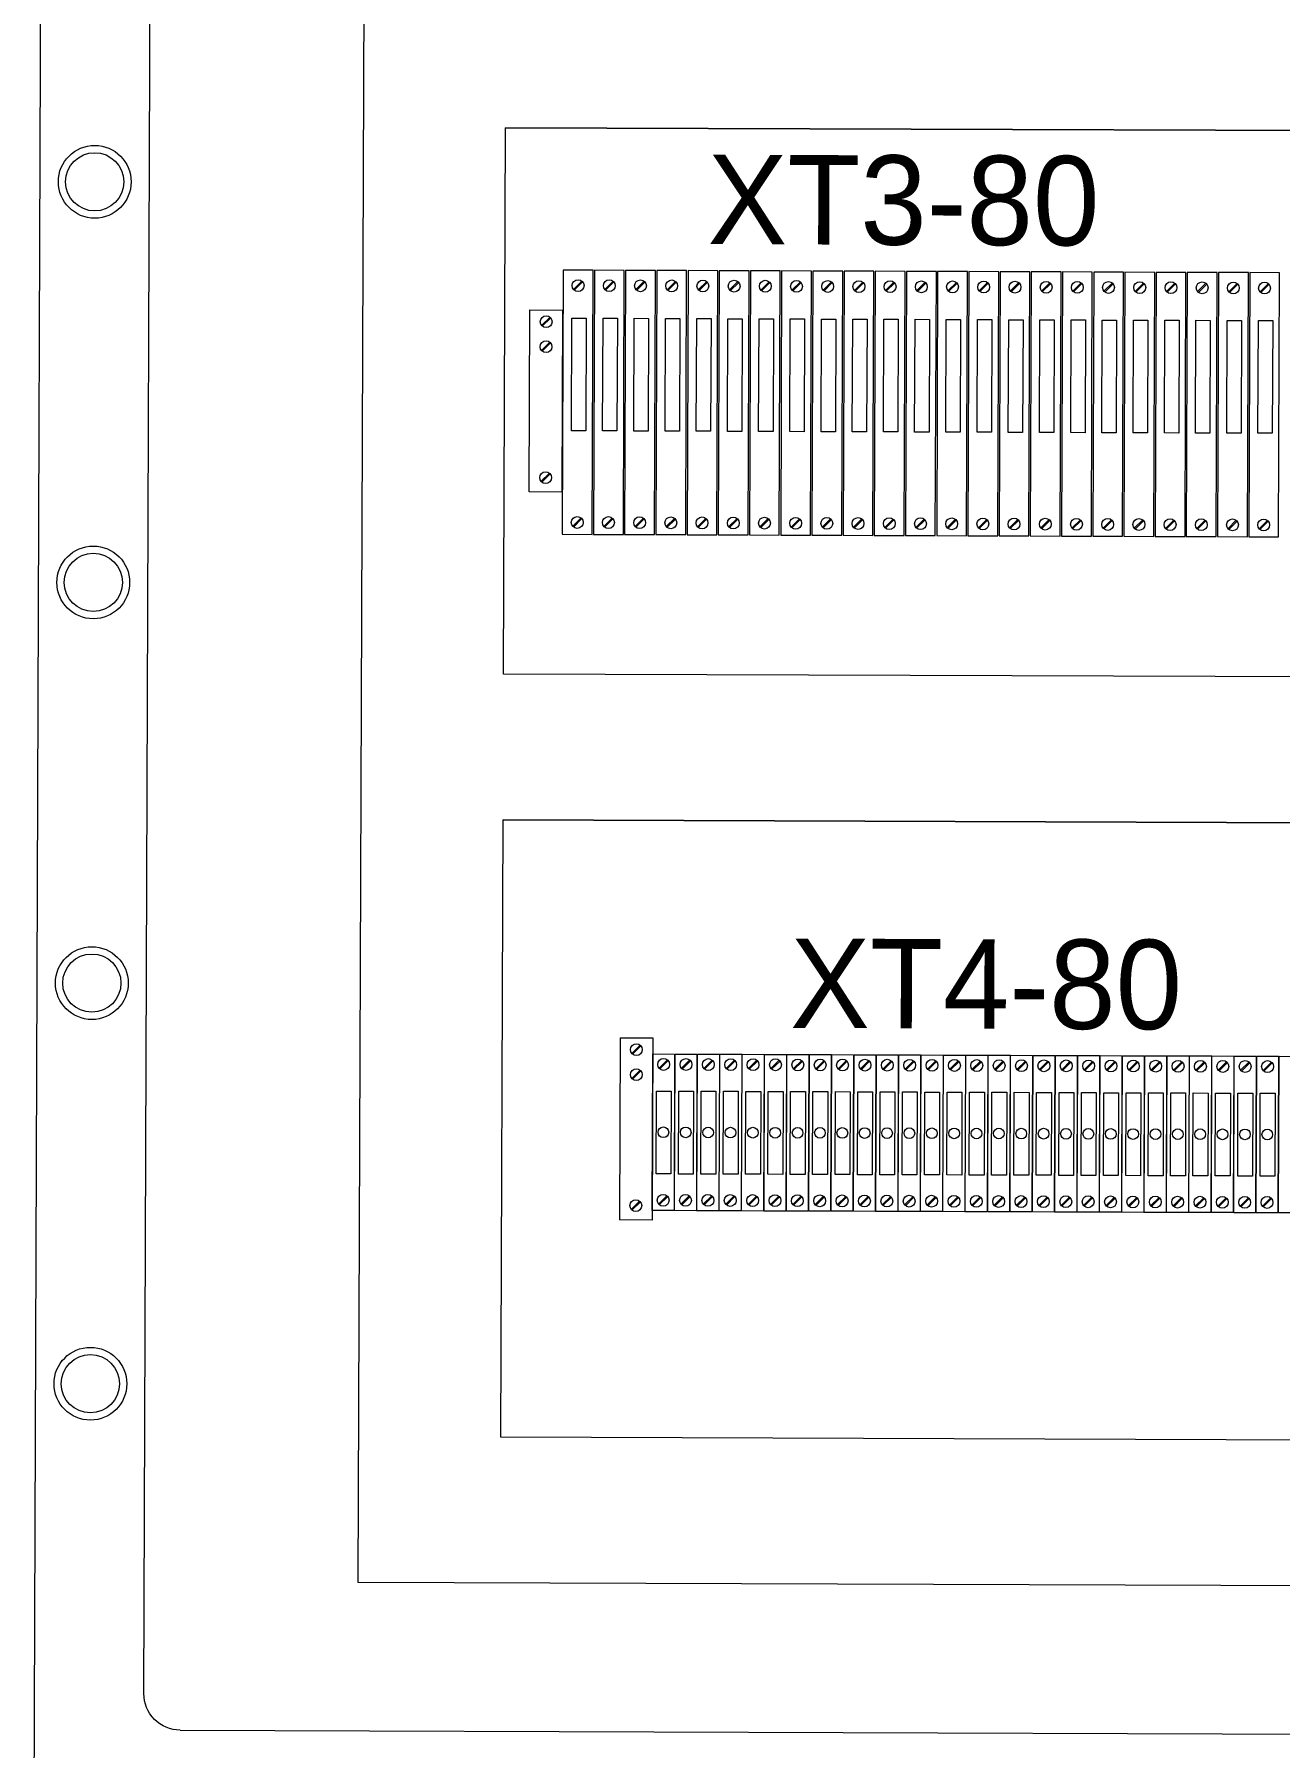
# Model space of a CAD drawing. Header units: millimetres. Extents: x 32721 to 103787, y 57624 to 127312.
# Drawn here: x 37751 to 37923.9, y 65146.8 to 65384.5 of the extents above; entities that cross this region are included whole.
import ezdxf

# ---------------------------------------------------------------- set-up
doc = ezdxf.new("R2010")
doc.units = ezdxf.units.MM
doc.header["$LTSCALE"] = 10
doc.layers.add('1轮廓实线层', color=7, linetype='Continuous', lineweight=18)
doc.layers.add('6文字层', color=3, linetype='Continuous', lineweight=18)
doc.styles.add('样式 1', font='SIMYOU.TTF', dxfattribs={"width": 0.75})

msp = doc.modelspace()

# ---------------------------------------------------------------- linework, layer by layer
at = {"layer": '1轮廓实线层'}
for p, q in [((37795.97, 65169.7), (37797.17, 65502.52)), ((37816.13, 65295.74), (37816.41, 65371.55)), ((38192.15, 65370.2), (37816.41, 65371.55)), ((37816.41, 65371.55), (38394.82, 65369.46)), ((38191.87, 65294.38), (37816.13, 65295.74)), ((38394.54, 65293.65), (37816.13, 65295.74)), ((37815.75, 65189.84), (37816.06, 65275.52)), ((38191.8, 65274.17), (37816.06, 65275.52)), ((37816.06, 65275.52), (38394.47, 65273.44)), ((38394.16, 65187.75), (37815.75, 65189.84)), ((38413.8, 65167.47), (37795.97, 65169.7)), ((37771.24, 65149.2), (38438.38, 65146.79))]:
    msp.add_line(p, q, dxfattribs=at)
at = {"layer": '1轮廓实线层', "lineweight": 13}
for p, q in [((37824.41, 65351.78), (37824.28, 65315.14)), ((37828.56, 65351.76), (37824.41, 65351.78)), ((37828.43, 65315.12), (37828.56, 65351.76)), ((37828.75, 65351.76), (37828.61, 65315.12)), ((37832.89, 65351.75), (37828.75, 65351.76)), ((37832.76, 65315.11), (37832.89, 65351.75)), ((37833.08, 65351.75), (37832.94, 65315.11)), ((37837.22, 65351.73), (37833.08, 65351.75)), ((37837.09, 65315.09), (37837.22, 65351.73)), ((37837.41, 65351.73), (37837.28, 65315.09)), ((37841.55, 65351.72), (37837.41, 65351.73)), ((37841.42, 65315.08), (37841.55, 65351.72)), ((37841.74, 65351.72), (37841.61, 65315.07)), ((37845.88, 65351.7), (37841.74, 65351.72)), ((37845.75, 65315.06), (37845.88, 65351.7)), ((37846.07, 65351.7), (37845.94, 65315.06)), ((37850.22, 65351.69), (37846.07, 65351.7)), ((37850.08, 65315.04), (37850.22, 65351.69)), ((37850.4, 65351.69), (37850.27, 65315.04)), ((37854.55, 65351.67), (37850.4, 65351.69)), ((37854.41, 65315.03), (37854.55, 65351.67)), ((37854.73, 65351.67), (37854.6, 65315.03)), ((37858.88, 65351.66), (37854.73, 65351.67)), ((37858.75, 65315.01), (37858.88, 65351.66)), ((37859.07, 65351.65), (37858.93, 65315.01)), ((37863.21, 65351.64), (37859.07, 65351.65)), ((37863.08, 65315), (37863.21, 65351.64)), ((37863.4, 65351.64), (37863.27, 65315)), ((37867.54, 65351.62), (37863.4, 65351.64)), ((37867.41, 65314.98), (37867.54, 65351.62)), ((37867.73, 65351.62), (37867.6, 65314.98)), ((37871.87, 65351.61), (37867.73, 65351.62)), ((37871.74, 65314.97), (37871.87, 65351.61)), ((37872.06, 65351.61), (37871.93, 65314.97)), ((37876.21, 65351.59), (37872.06, 65351.61)), ((37876.07, 65314.95), (37876.21, 65351.59)), ((37876.39, 65351.59), (37876.26, 65314.95)), ((37880.54, 65351.58), (37876.39, 65351.59)), ((37880.4, 65314.93), (37880.54, 65351.58)), ((37880.72, 65351.58), (37880.59, 65314.93)), ((37884.87, 65351.56), (37880.72, 65351.58)), ((37884.74, 65314.92), (37884.87, 65351.56)), ((37885.06, 65351.56), (37884.92, 65314.92)), ((37889.2, 65351.55), (37885.06, 65351.56)), ((37889.07, 65314.9), (37889.2, 65351.55)), ((37889.39, 65351.55), (37889.25, 65314.9)), ((37893.53, 65351.53), (37889.39, 65351.55)), ((37893.4, 65314.89), (37893.53, 65351.53)), ((37893.72, 65351.53), (37893.59, 65314.89)), ((37897.86, 65351.51), (37893.72, 65351.53)), ((37897.73, 65314.87), (37897.86, 65351.51)), ((37898.05, 65351.51), (37897.92, 65314.87)), ((37902.19, 65351.5), (37898.05, 65351.51)), ((37902.06, 65314.86), (37902.19, 65351.5)), ((37902.38, 65351.5), (37902.25, 65314.86)), ((37906.53, 65351.48), (37902.38, 65351.5)), ((37906.39, 65314.84), (37906.53, 65351.48)), ((37906.71, 65351.48), (37906.58, 65314.84)), ((37910.86, 65351.47), (37906.71, 65351.48)), ((37910.73, 65314.83), (37910.86, 65351.47)), ((37911.04, 65351.47), (37910.91, 65314.82)), ((37915.19, 65351.45), (37911.04, 65351.47)), ((37915.06, 65314.81), (37915.19, 65351.45)), ((37915.38, 65351.45), (37915.24, 65314.81)), ((37919.52, 65351.44), (37915.38, 65351.45)), ((37919.39, 65314.79), (37919.52, 65351.44)), ((37919.71, 65351.44), (37919.58, 65314.79)), ((37923.85, 65351.42), (37919.71, 65351.44)), ((37923.72, 65314.78), (37923.85, 65351.42)), ((37825.84, 65349.12), (37827.01, 65350.27)), ((37825.95, 65349.01), (37827.11, 65350.17)), ((37830.18, 65349.1), (37831.34, 65350.26)), ((37830.28, 65349), (37831.44, 65350.15)), ((37834.51, 65349.08), (37835.67, 65350.24)), ((37834.61, 65348.98), (37835.77, 65350.14)), ((37838.84, 65349.07), (37840.01, 65350.23)), ((37838.94, 65348.97), (37840.11, 65350.12)), ((37843.17, 65349.05), (37844.34, 65350.21)), ((37843.27, 65348.95), (37844.44, 65350.11)), ((37847.5, 65349.04), (37848.67, 65350.19)), ((37847.6, 65348.93), (37848.77, 65350.09)), ((37851.83, 65349.02), (37853, 65350.18)), ((37851.94, 65348.92), (37853.1, 65350.08)), ((37856.17, 65349.01), (37857.33, 65350.16)), ((37856.27, 65348.9), (37857.43, 65350.06)), ((37860.5, 65348.99), (37861.66, 65350.15)), ((37860.6, 65348.89), (37861.76, 65350.05)), ((37864.83, 65348.97), (37865.99, 65350.13)), ((37864.93, 65348.87), (37866.1, 65350.03)), ((37869.16, 65348.96), (37870.33, 65350.12)), ((37869.26, 65348.86), (37870.43, 65350.01)), ((37873.49, 65348.94), (37874.66, 65350.1)), ((37873.59, 65348.84), (37874.76, 65350)), ((37877.82, 65348.93), (37878.99, 65350.08)), ((37877.92, 65348.83), (37879.09, 65349.98)), ((37882.16, 65348.91), (37883.32, 65350.07)), ((37882.26, 65348.81), (37883.42, 65349.97)), ((37886.49, 65348.9), (37887.65, 65350.05)), ((37886.59, 65348.79), (37887.75, 65349.95)), ((37890.82, 65348.88), (37891.98, 65350.04)), ((37890.92, 65348.78), (37892.09, 65349.94)), ((37895.15, 65348.87), (37896.32, 65350.02)), ((37895.25, 65348.76), (37896.42, 65349.92)), ((37899.48, 65348.85), (37900.65, 65350.01)), ((37899.58, 65348.75), (37900.75, 65349.9)), ((37903.81, 65348.83), (37904.98, 65349.99)), ((37903.91, 65348.73), (37905.08, 65349.89)), ((37908.14, 65348.82), (37909.31, 65349.98)), ((37908.25, 65348.72), (37909.41, 65349.87)), ((37912.48, 65348.8), (37913.64, 65349.96)), ((37912.58, 65348.7), (37913.74, 65349.86)), ((37916.81, 65348.79), (37917.97, 65349.94)), ((37916.91, 65348.68), (37918.07, 65349.84)), ((37921.14, 65348.77), (37922.3, 65349.93)), ((37921.24, 65348.67), (37922.41, 65349.83)), ((37819.69, 65321), (37819.78, 65346.27)), ((37819.78, 65346.27), (37824.33, 65346.25)), ((37824.33, 65346.25), (37824.23, 65320.98)), ((37821.41, 65344.11), (37822.58, 65345.26)), ((37821.51, 65344), (37822.68, 65345.16)), ((37821.4, 65340.63), (37822.56, 65341.79)), ((37821.5, 65340.53), (37822.67, 65341.69)), ((37821.33, 65322.46), (37822.5, 65323.62)), ((37821.44, 65322.36), (37822.6, 65323.52)), ((37824.23, 65320.98), (37819.69, 65321)), ((37825.73, 65316.24), (37826.89, 65317.4)), ((37825.83, 65316.14), (37826.99, 65317.3)), ((37830.06, 65316.23), (37831.22, 65317.38)), ((37830.16, 65316.13), (37831.32, 65317.28)), ((37834.39, 65316.21), (37835.55, 65317.37)), ((37834.49, 65316.11), (37835.66, 65317.27)), ((37838.72, 65316.2), (37839.89, 65317.35)), ((37838.82, 65316.09), (37839.99, 65317.25)), ((37843.05, 65316.18), (37844.22, 65317.34)), ((37843.15, 65316.08), (37844.32, 65317.24)), ((37847.38, 65316.16), (37848.55, 65317.32)), ((37847.49, 65316.06), (37848.65, 65317.22)), ((37851.72, 65316.15), (37852.88, 65317.31)), ((37851.82, 65316.05), (37852.98, 65317.2)), ((37856.05, 65316.13), (37857.21, 65317.29)), ((37856.15, 65316.03), (37857.31, 65317.19)), ((37860.38, 65316.12), (37861.54, 65317.28)), ((37860.48, 65316.02), (37861.65, 65317.17)), ((37864.71, 65316.1), (37865.88, 65317.26)), ((37864.81, 65316), (37865.98, 65317.16)), ((37869.04, 65316.09), (37870.21, 65317.24)), ((37869.14, 65315.98), (37870.31, 65317.14)), ((37873.37, 65316.07), (37874.54, 65317.23)), ((37873.47, 65315.97), (37874.64, 65317.13)), ((37877.7, 65316.06), (37878.87, 65317.21)), ((37877.81, 65315.95), (37878.97, 65317.11)), ((37882.04, 65316.04), (37883.2, 65317.2)), ((37882.14, 65315.94), (37883.3, 65317.09)), ((37886.37, 65316.02), (37887.53, 65317.18)), ((37886.47, 65315.92), (37887.64, 65317.08)), ((37890.7, 65316.01), (37891.87, 65317.17)), ((37890.8, 65315.91), (37891.97, 65317.06)), ((37895.03, 65315.99), (37896.2, 65317.15)), ((37895.13, 65315.89), (37896.3, 65317.05)), ((37899.36, 65315.98), (37900.53, 65317.13)), ((37899.46, 65315.87), (37900.63, 65317.03)), ((37903.69, 65315.96), (37904.86, 65317.12)), ((37903.8, 65315.86), (37904.96, 65317.02)), ((37908.03, 65315.95), (37909.19, 65317.1)), ((37908.13, 65315.84), (37909.29, 65317)), ((37912.36, 65315.93), (37913.52, 65317.09)), ((37912.46, 65315.83), (37913.62, 65316.99)), ((37916.69, 65315.91), (37917.85, 65317.07)), ((37916.79, 65315.81), (37917.96, 65316.97)), ((37921.02, 65315.9), (37922.19, 65317.06)), ((37921.12, 65315.8), (37922.29, 65316.95)), ((37824.28, 65315.14), (37828.43, 65315.12)), ((37828.61, 65315.12), (37832.76, 65315.11)), ((37832.94, 65315.11), (37837.09, 65315.09)), ((37837.28, 65315.09), (37841.42, 65315.08)), ((37841.61, 65315.07), (37845.75, 65315.06)), ((37845.94, 65315.06), (37850.08, 65315.04)), ((37850.27, 65315.04), (37854.41, 65315.03)), ((37854.6, 65315.03), (37858.75, 65315.01)), ((37858.93, 65315.01), (37863.08, 65315)), ((37863.27, 65315), (37867.41, 65314.98)), ((37867.6, 65314.98), (37871.74, 65314.97)), ((37871.93, 65314.97), (37876.07, 65314.95)), ((37876.26, 65314.95), (37880.4, 65314.93)), ((37880.59, 65314.93), (37884.74, 65314.92)), ((37884.92, 65314.92), (37889.07, 65314.9)), ((37889.25, 65314.9), (37893.4, 65314.89)), ((37893.59, 65314.89), (37897.73, 65314.87)), ((37897.92, 65314.87), (37902.06, 65314.86)), ((37902.25, 65314.86), (37906.39, 65314.84)), ((37906.58, 65314.84), (37910.73, 65314.83)), ((37910.91, 65314.82), (37915.06, 65314.81)), ((37915.24, 65314.81), (37919.39, 65314.79)), ((37919.58, 65314.79), (37923.72, 65314.78)), ((37832.3, 65245.26), (37832.21, 65219.99)), ((37832.3, 65245.26), (37836.85, 65245.24)), ((37833.94, 65243.1), (37835.1, 65244.25)), ((37834.04, 65242.99), (37835.2, 65244.15)), ((37836.85, 65245.24), (37836.76, 65219.97)), ((37836.76, 65221.29), (37836.84, 65243.02)), ((37836.84, 65243.02), (37839.88, 65243.01)), ((37837.72, 65241.04), (37838.89, 65242.2)), ((37837.82, 65240.94), (37838.99, 65242.1)), ((37839.88, 65243.01), (37839.8, 65221.28)), ((37839.87, 65221.28), (37839.95, 65243.01)), ((37839.95, 65243.01), (37842.98, 65243)), ((37840.83, 65241.03), (37841.99, 65242.19)), ((37840.93, 65240.93), (37842.09, 65242.09)), ((37842.98, 65243), (37842.9, 65221.26)), ((37842.97, 65221.26), (37843.05, 65243)), ((37843.05, 65243), (37846.09, 65242.99)), ((37843.93, 65241.02), (37845.1, 65242.18)), ((37844.03, 65240.92), (37845.2, 65242.08)), ((37846.09, 65242.99), (37846.01, 65221.25)), ((37846.08, 65221.25), (37846.16, 65242.99)), ((37846.16, 65242.99), (37849.19, 65242.97)), ((37847.04, 65241.01), (37848.2, 65242.17)), ((37847.14, 65240.91), (37848.3, 65242.07)), ((37849.19, 65242.97), (37849.11, 65221.24)), ((37849.18, 65221.24), (37849.26, 65242.97)), ((37849.26, 65242.97), (37852.3, 65242.96)), ((37850.14, 65241), (37851.31, 65242.16)), ((37850.24, 65240.9), (37851.41, 65242.05)), ((37852.3, 65242.96), (37852.22, 65221.23)), ((37852.29, 65221.23), (37852.37, 65242.96)), ((37852.37, 65242.96), (37855.4, 65242.95)), ((37853.25, 65240.99), (37854.41, 65242.15)), ((37853.35, 65240.89), (37854.51, 65242.04)), ((37855.4, 65242.95), (37855.32, 65221.22)), ((37855.39, 65221.22), (37855.47, 65242.95)), ((37855.47, 65242.95), (37858.51, 65242.94)), ((37856.35, 65240.98), (37857.52, 65242.13)), ((37856.45, 65240.87), (37857.62, 65242.03)), ((37858.51, 65242.94), (37858.43, 65221.21)), ((37858.5, 65221.21), (37858.58, 65242.94)), ((37858.58, 65242.94), (37861.61, 65242.93)), ((37859.46, 65240.97), (37860.62, 65242.12)), ((37859.56, 65240.86), (37860.72, 65242.02)), ((37861.61, 65242.93), (37861.53, 65221.2)), ((37861.6, 65221.2), (37861.68, 65242.93)), ((37861.68, 65242.93), (37864.72, 65242.92)), ((37862.56, 65240.95), (37863.73, 65242.11)), ((37862.66, 65240.85), (37863.83, 65242.01)), ((37864.72, 65242.92), (37864.64, 65221.19)), ((37864.71, 65221.19), (37864.79, 65242.92)), ((37864.79, 65242.92), (37867.82, 65242.91)), ((37865.67, 65240.94), (37866.83, 65242.1)), ((37865.77, 65240.84), (37866.93, 65242)), ((37867.82, 65242.91), (37867.74, 65221.17)), ((37867.81, 65221.17), (37867.89, 65242.91)), ((37867.89, 65242.91), (37870.93, 65242.9)), ((37868.77, 65240.93), (37869.94, 65242.09)), ((37868.87, 65240.83), (37870.04, 65241.99)), ((37870.93, 65242.9), (37870.85, 65221.16)), ((37870.92, 65221.16), (37871, 65242.9)), ((37871, 65242.9), (37874.03, 65242.88)), ((37871.88, 65240.92), (37873.04, 65242.08)), ((37871.98, 65240.82), (37873.14, 65241.98)), ((37874.03, 65242.88), (37873.95, 65221.15)), ((37874.02, 65221.15), (37874.1, 65242.88)), ((37874.1, 65242.88), (37877.14, 65242.87)), ((37874.98, 65240.91), (37876.15, 65242.07)), ((37875.08, 65240.81), (37876.25, 65241.96)), ((37877.14, 65242.87), (37877.06, 65221.14)), ((37877.13, 65221.14), (37877.21, 65242.87)), ((37877.21, 65242.87), (37880.24, 65242.86)), ((37878.09, 65240.9), (37879.25, 65242.06)), ((37878.19, 65240.8), (37879.35, 65241.95)), ((37880.24, 65242.86), (37880.16, 65221.13)), ((37880.23, 65221.13), (37880.31, 65242.86)), ((37880.31, 65242.86), (37883.34, 65242.85)), ((37881.19, 65240.89), (37882.36, 65242.04)), ((37881.29, 65240.78), (37882.46, 65241.94)), ((37883.34, 65242.85), (37883.27, 65221.12)), ((37883.34, 65221.12), (37883.42, 65242.85)), ((37883.42, 65242.85), (37886.45, 65242.84)), ((37884.3, 65240.88), (37885.46, 65242.03)), ((37884.4, 65240.77), (37885.56, 65241.93)), ((37886.45, 65242.84), (37886.37, 65221.11)), ((37886.44, 65221.11), (37886.52, 65242.84)), ((37886.52, 65242.84), (37889.55, 65242.83)), ((37887.4, 65240.86), (37888.57, 65242.02)), ((37887.5, 65240.76), (37888.67, 65241.92)), ((37889.55, 65242.83), (37889.48, 65221.1)), ((37889.55, 65221.1), (37889.63, 65242.83)), ((37889.63, 65242.83), (37892.66, 65242.82)), ((37890.51, 65240.85), (37891.67, 65242.01)), ((37890.61, 65240.75), (37891.77, 65241.91)), ((37892.66, 65242.82), (37892.58, 65221.08)), ((37892.65, 65221.08), (37892.73, 65242.82)), ((37892.73, 65242.82), (37895.76, 65242.81)), ((37893.61, 65240.84), (37894.78, 65242)), ((37893.71, 65240.74), (37894.88, 65241.9)), ((37895.76, 65242.81), (37895.69, 65221.07)), ((37895.76, 65221.07), (37895.84, 65242.81)), ((37895.84, 65242.81), (37898.87, 65242.79)), ((37896.72, 65240.83), (37897.88, 65241.99)), ((37896.82, 65240.73), (37897.98, 65241.89)), ((37898.87, 65242.79), (37898.79, 65221.06)), ((37898.86, 65221.06), (37898.94, 65242.79)), ((37898.86, 65221.06), (37898.94, 65242.79)), ((37898.94, 65242.79), (37901.97, 65242.78)), ((37899.82, 65240.82), (37900.99, 65241.98)), ((37899.92, 65240.72), (37901.09, 65241.87)), ((37901.97, 65242.78), (37901.9, 65221.05)), ((37901.97, 65221.05), (37902.05, 65242.78)), ((37902.05, 65242.78), (37905.08, 65242.77)), ((37902.93, 65240.81), (37904.09, 65241.97)), ((37903.03, 65240.71), (37904.19, 65241.86)), ((37905.08, 65242.77), (37905, 65221.04)), ((37905.07, 65221.04), (37905.15, 65242.77)), ((37905.15, 65242.77), (37908.18, 65242.76)), ((37906.03, 65240.8), (37907.2, 65241.95)), ((37906.13, 65240.7), (37907.3, 65241.85)), ((37908.18, 65242.76), (37908.11, 65221.03)), ((37908.18, 65221.03), (37908.26, 65242.76)), ((37908.26, 65242.76), (37911.29, 65242.75)), ((37909.14, 65240.79), (37910.3, 65241.94)), ((37909.24, 65240.68), (37910.4, 65241.84)), ((37911.29, 65242.75), (37911.21, 65221.02)), ((37911.28, 65221.02), (37911.36, 65242.75)), ((37911.36, 65242.75), (37914.39, 65242.74)), ((37912.24, 65240.77), (37913.41, 65241.93)), ((37912.34, 65240.67), (37913.51, 65241.83)), ((37914.39, 65242.74), (37914.32, 65221.01)), ((37914.39, 65221.01), (37914.47, 65242.74)), ((37914.47, 65242.74), (37917.5, 65242.73)), ((37915.35, 65240.76), (37916.51, 65241.92)), ((37915.45, 65240.66), (37916.61, 65241.82)), ((37917.5, 65242.73), (37917.42, 65221)), ((37917.49, 65220.99), (37917.57, 65242.73)), ((37917.57, 65242.73), (37920.6, 65242.72)), ((37918.45, 65240.75), (37919.62, 65241.91)), ((37918.55, 65240.65), (37919.72, 65241.81)), ((37920.6, 65242.72), (37920.53, 65220.98)), ((37920.6, 65220.98), (37920.68, 65242.72)), ((37920.68, 65242.72), (37923.71, 65242.71)), ((37921.56, 65240.74), (37922.72, 65241.9)), ((37921.66, 65240.64), (37922.82, 65241.8)), ((37923.71, 65242.71), (37923.63, 65220.97)), ((37923.7, 65220.97), (37923.78, 65242.71)), ((37923.78, 65242.71), (37926.81, 65242.69)), ((37833.92, 65239.62), (37835.09, 65240.78)), ((37834.03, 65239.52), (37835.19, 65240.68)), ((37833.86, 65221.45), (37835.02, 65222.61)), ((37837.65, 65222.19), (37838.82, 65223.35)), ((37837.75, 65222.09), (37838.92, 65223.25)), ((37840.76, 65222.18), (37841.92, 65223.34)), ((37840.86, 65222.08), (37842.02, 65223.24)), ((37843.86, 65222.17), (37845.03, 65223.33)), ((37843.96, 65222.07), (37845.13, 65223.23)), ((37846.97, 65222.16), (37848.13, 65223.32)), ((37847.07, 65222.06), (37848.23, 65223.22)), ((37850.07, 65222.15), (37851.24, 65223.31)), ((37850.17, 65222.05), (37851.34, 65223.21)), ((37853.18, 65222.14), (37854.34, 65223.3)), ((37853.28, 65222.04), (37854.44, 65223.19)), ((37856.28, 65222.13), (37857.45, 65223.28)), ((37856.38, 65222.03), (37857.55, 65223.18)), ((37859.39, 65222.12), (37860.55, 65223.27)), ((37859.49, 65222.01), (37860.65, 65223.17)), ((37862.49, 65222.11), (37863.66, 65223.26)), ((37862.59, 65222), (37863.76, 65223.16)), ((37865.6, 65222.09), (37866.76, 65223.25)), ((37865.7, 65221.99), (37866.86, 65223.15)), ((37868.7, 65222.08), (37869.87, 65223.24)), ((37868.8, 65221.98), (37869.97, 65223.14)), ((37871.81, 65222.07), (37872.97, 65223.23)), ((37871.91, 65221.97), (37873.07, 65223.13)), ((37874.91, 65222.06), (37876.08, 65223.22)), ((37875.01, 65221.96), (37876.18, 65223.12)), ((37878.02, 65222.05), (37879.18, 65223.21)), ((37878.12, 65221.95), (37879.28, 65223.1)), ((37881.12, 65222.04), (37882.29, 65223.2)), ((37881.22, 65221.94), (37882.39, 65223.09)), ((37884.23, 65222.03), (37885.39, 65223.18)), ((37884.33, 65221.92), (37885.49, 65223.08)), ((37887.33, 65222.02), (37888.5, 65223.17)), ((37887.43, 65221.91), (37888.6, 65223.07)), ((37890.44, 65222), (37891.6, 65223.16)), ((37890.54, 65221.9), (37891.7, 65223.06)), ((37893.54, 65221.99), (37894.71, 65223.15)), ((37893.64, 65221.89), (37894.81, 65223.05)), ((37896.65, 65221.98), (37897.81, 65223.14)), ((37896.75, 65221.88), (37897.91, 65223.04)), ((37899.75, 65221.97), (37900.92, 65223.13)), ((37899.85, 65221.87), (37901.02, 65223.03)), ((37902.86, 65221.96), (37904.02, 65223.12)), ((37902.96, 65221.86), (37904.12, 65223.01)), ((37905.96, 65221.95), (37907.13, 65223.11)), ((37906.06, 65221.85), (37907.23, 65223)), ((37909.07, 65221.94), (37910.23, 65223.09)), ((37909.17, 65221.83), (37910.33, 65222.99)), ((37912.17, 65221.93), (37913.34, 65223.08)), ((37912.27, 65221.82), (37913.44, 65222.98)), ((37915.28, 65221.91), (37916.44, 65223.07)), ((37915.38, 65221.81), (37916.54, 65222.97)), ((37918.38, 65221.9), (37919.55, 65223.06)), ((37918.48, 65221.8), (37919.65, 65222.96)), ((37921.49, 65221.89), (37922.65, 65223.05)), ((37921.59, 65221.79), (37922.75, 65222.95)), ((37833.96, 65221.35), (37835.13, 65222.51)), ((37839.8, 65221.28), (37836.76, 65221.29)), ((37842.9, 65221.26), (37839.87, 65221.28)), ((37846.01, 65221.25), (37842.97, 65221.26)), ((37849.11, 65221.24), (37846.08, 65221.25)), ((37852.22, 65221.23), (37849.18, 65221.24)), ((37855.32, 65221.22), (37852.29, 65221.23)), ((37858.43, 65221.21), (37855.39, 65221.22)), ((37861.53, 65221.2), (37858.5, 65221.21)), ((37864.64, 65221.19), (37861.6, 65221.2)), ((37867.74, 65221.17), (37864.71, 65221.19)), ((37870.85, 65221.16), (37867.81, 65221.17)), ((37873.95, 65221.15), (37870.92, 65221.16)), ((37877.06, 65221.14), (37874.02, 65221.15)), ((37880.16, 65221.13), (37877.13, 65221.14)), ((37883.27, 65221.12), (37880.23, 65221.13)), ((37886.37, 65221.11), (37883.34, 65221.12)), ((37889.48, 65221.1), (37886.44, 65221.11)), ((37892.58, 65221.08), (37889.55, 65221.1)), ((37895.69, 65221.07), (37892.65, 65221.08)), ((37898.79, 65221.06), (37895.76, 65221.07)), ((37901.9, 65221.05), (37898.86, 65221.06)), ((37905, 65221.04), (37901.97, 65221.05)), ((37908.11, 65221.03), (37905.07, 65221.04)), ((37911.21, 65221.02), (37908.18, 65221.03)), ((37914.32, 65221.01), (37911.28, 65221.02)), ((37917.42, 65221), (37914.39, 65221.01)), ((37920.53, 65220.98), (37917.49, 65220.99)), ((37923.63, 65220.97), (37920.6, 65220.98)), ((37926.74, 65220.96), (37923.7, 65220.97)), ((37836.76, 65219.97), (37832.21, 65219.99))]:
    msp.add_line(p, q, dxfattribs=at)
at = {"layer": '1轮廓实线层'}
for points in [[(38453.49, 65131.57), (37756.02, 65134.09, -0.414214), (37750.99, 65139.16), (37752.41, 65533.38, -0.414214), (37757.48, 65538.42)], [(37771.24, 65149.2, -0.414214), (37766.2, 65154.27), (37767.52, 65518.17, -0.414214), (37772.59, 65523.2)]]:
    msp.add_lwpolyline(points, format="xyb", dxfattribs=at)
msp.add_lwpolyline([(37816.13, 65295.74), (37816.41, 65371.55)], dxfattribs=at)
at = {"layer": '1轮廓实线层', "lineweight": 13}
for points in [[(37825.61, 65345.13), (37827.61, 65345.12), (37827.55, 65329.48), (37825.56, 65329.49)], [(37829.94, 65345.11), (37831.94, 65345.11), (37831.88, 65329.47), (37829.89, 65329.47)], [(37834.27, 65345.1), (37836.27, 65345.09), (37836.21, 65329.45), (37834.22, 65329.46)], [(37838.61, 65345.08), (37840.6, 65345.07), (37840.54, 65329.43), (37838.55, 65329.44)], [(37842.94, 65345.07), (37844.93, 65345.06), (37844.88, 65329.42), (37842.88, 65329.43)], [(37847.27, 65345.05), (37849.26, 65345.04), (37849.21, 65329.4), (37847.21, 65329.41)], [(37851.6, 65345.04), (37853.59, 65345.03), (37853.54, 65329.39), (37851.54, 65329.39)], [(37855.93, 65345.02), (37857.93, 65345.01), (37857.87, 65329.37), (37855.88, 65329.38)], [(37860.26, 65345), (37862.26, 65345), (37862.2, 65329.36), (37860.21, 65329.36)], [(37864.6, 65344.99), (37866.59, 65344.98), (37866.53, 65329.34), (37864.54, 65329.35)], [(37868.93, 65344.97), (37870.92, 65344.97), (37870.86, 65329.33), (37868.87, 65329.33)], [(37873.26, 65344.96), (37875.25, 65344.95), (37875.2, 65329.31), (37873.2, 65329.32)], [(37877.59, 65344.94), (37879.58, 65344.93), (37879.53, 65329.29), (37877.53, 65329.3)], [(37881.92, 65344.93), (37883.92, 65344.92), (37883.86, 65329.28), (37881.87, 65329.29)], [(37886.25, 65344.91), (37888.25, 65344.9), (37888.19, 65329.26), (37886.2, 65329.27)], [(37890.59, 65344.89), (37892.58, 65344.89), (37892.52, 65329.25), (37890.53, 65329.25)], [(37894.92, 65344.88), (37896.91, 65344.87), (37896.85, 65329.23), (37894.86, 65329.24)], [(37899.25, 65344.86), (37901.24, 65344.86), (37901.19, 65329.22), (37899.19, 65329.22)], [(37903.58, 65344.85), (37905.57, 65344.84), (37905.52, 65329.2), (37903.52, 65329.21)], [(37907.91, 65344.83), (37909.91, 65344.82), (37909.85, 65329.18), (37907.86, 65329.19)], [(37912.24, 65344.82), (37914.24, 65344.81), (37914.18, 65329.17), (37912.19, 65329.18)], [(37916.57, 65344.8), (37918.57, 65344.79), (37918.51, 65329.15), (37916.52, 65329.16)], [(37920.91, 65344.78), (37922.9, 65344.78), (37922.84, 65329.14), (37920.85, 65329.14)], [(37837.35, 65237.88), (37839.41, 65237.87), (37839.37, 65226.37), (37837.31, 65226.38)], [(37840.45, 65237.87), (37842.51, 65237.86), (37842.47, 65226.36), (37840.41, 65226.36)], [(37843.56, 65237.85), (37845.62, 65237.85), (37845.58, 65226.35), (37843.52, 65226.35)], [(37846.66, 65237.84), (37848.72, 65237.84), (37848.68, 65226.33), (37846.62, 65226.34)], [(37849.77, 65237.83), (37851.83, 65237.82), (37851.79, 65226.32), (37849.73, 65226.33)], [(37852.87, 65237.82), (37854.93, 65237.81), (37854.89, 65226.31), (37852.83, 65226.32)], [(37855.98, 65237.81), (37858.04, 65237.8), (37858, 65226.3), (37855.94, 65226.31)], [(37859.08, 65237.8), (37861.14, 65237.79), (37861.1, 65226.29), (37859.04, 65226.3)], [(37862.19, 65237.79), (37864.25, 65237.78), (37864.21, 65226.28), (37862.15, 65226.29)], [(37865.29, 65237.78), (37867.35, 65237.77), (37867.31, 65226.27), (37865.25, 65226.27)], [(37868.4, 65237.76), (37870.46, 65237.76), (37870.42, 65226.26), (37868.36, 65226.26)], [(37871.5, 65237.75), (37873.56, 65237.75), (37873.52, 65226.24), (37871.46, 65226.25)], [(37874.61, 65237.74), (37876.67, 65237.74), (37876.63, 65226.23), (37874.57, 65226.24)], [(37877.71, 65237.73), (37879.77, 65237.72), (37879.73, 65226.22), (37877.67, 65226.23)], [(37880.82, 65237.72), (37882.88, 65237.71), (37882.84, 65226.21), (37880.78, 65226.22)], [(37883.92, 65237.71), (37885.98, 65237.7), (37885.94, 65226.2), (37883.88, 65226.21)], [(37887.03, 65237.7), (37889.09, 65237.69), (37889.05, 65226.19), (37886.99, 65226.2)], [(37890.13, 65237.69), (37892.19, 65237.68), (37892.15, 65226.18), (37890.09, 65226.18)], [(37893.24, 65237.68), (37895.3, 65237.67), (37895.26, 65226.17), (37893.2, 65226.17)], [(37896.34, 65237.66), (37898.4, 65237.66), (37898.36, 65226.15), (37896.3, 65226.16)], [(37899.45, 65237.65), (37901.51, 65237.65), (37901.47, 65226.14), (37899.41, 65226.15)], [(37902.55, 65237.64), (37904.61, 65237.63), (37904.57, 65226.13), (37902.51, 65226.14)], [(37905.66, 65237.63), (37907.72, 65237.62), (37907.68, 65226.12), (37905.62, 65226.13)], [(37908.76, 65237.62), (37910.82, 65237.61), (37910.78, 65226.11), (37908.72, 65226.12)], [(37911.87, 65237.61), (37913.93, 65237.6), (37913.89, 65226.1), (37911.83, 65226.11)], [(37914.97, 65237.6), (37917.03, 65237.59), (37916.99, 65226.09), (37914.93, 65226.1)], [(37918.08, 65237.59), (37920.14, 65237.58), (37920.1, 65226.08), (37918.04, 65226.08)], [(37921.18, 65237.57), (37923.24, 65237.57), (37923.2, 65226.07), (37921.14, 65226.07)]]:
    msp.add_lwpolyline(points, close=True, dxfattribs=at)
at = {"layer": '1轮廓实线层'}
for centre, radius in [((37759.38, 65364.04), 5.05), ((37759.38, 65364.04), 4.04), ((37759.18, 65308.45), 5.05), ((37759.18, 65308.45), 4.04), ((37758.98, 65252.85), 5.05), ((37758.98, 65252.85), 4.04), ((37758.78, 65197.26), 5.05), ((37758.78, 65197.26), 4.04)]:
    msp.add_circle(centre, radius, dxfattribs=at)
at = {"layer": '1轮廓实线层', "lineweight": 13}
for centre, radius in [((37826.48, 65349.64), 0.821), ((37830.81, 65349.63), 0.821), ((37835.14, 65349.61), 0.821), ((37839.47, 65349.6), 0.821), ((37843.8, 65349.58), 0.821), ((37848.14, 65349.56), 0.821), ((37852.47, 65349.55), 0.821), ((37856.8, 65349.53), 0.821), ((37861.13, 65349.52), 0.821), ((37865.46, 65349.5), 0.821), ((37869.79, 65349.49), 0.821), ((37874.13, 65349.47), 0.821), ((37878.46, 65349.46), 0.821), ((37882.79, 65349.44), 0.821), ((37887.12, 65349.42), 0.821), ((37891.45, 65349.41), 0.821), ((37895.78, 65349.39), 0.821), ((37900.11, 65349.38), 0.821), ((37904.45, 65349.36), 0.821), ((37908.78, 65349.35), 0.821), ((37913.11, 65349.33), 0.821), ((37917.44, 65349.31), 0.821), ((37921.77, 65349.3), 0.821), ((37822.05, 65344.63), 0.821), ((37822.03, 65341.16), 0.821), ((37821.97, 65322.99), 0.821), ((37826.36, 65316.77), 0.821), ((37830.69, 65316.76), 0.821), ((37835.02, 65316.74), 0.821), ((37839.35, 65316.72), 0.821), ((37843.69, 65316.71), 0.821), ((37848.02, 65316.69), 0.821), ((37852.35, 65316.68), 0.821), ((37856.68, 65316.66), 0.821), ((37861.01, 65316.65), 0.821), ((37865.34, 65316.63), 0.821), ((37869.68, 65316.61), 0.821), ((37874.01, 65316.6), 0.821), ((37878.34, 65316.58), 0.821), ((37882.67, 65316.57), 0.821), ((37887, 65316.55), 0.821), ((37891.33, 65316.54), 0.821), ((37895.66, 65316.52), 0.821), ((37900, 65316.5), 0.821), ((37904.33, 65316.49), 0.821), ((37908.66, 65316.47), 0.821), ((37912.99, 65316.46), 0.821), ((37917.32, 65316.44), 0.821), ((37921.65, 65316.43), 0.821), ((37834.57, 65243.62), 0.821), ((37838.35, 65241.57), 0.821), ((37841.46, 65241.56), 0.821), ((37844.56, 65241.55), 0.821), ((37847.67, 65241.54), 0.821), ((37850.77, 65241.53), 0.821), ((37853.88, 65241.52), 0.821), ((37856.98, 65241.5), 0.821), ((37860.09, 65241.49), 0.821), ((37863.19, 65241.48), 0.821), ((37866.3, 65241.47), 0.821), ((37869.4, 65241.46), 0.821), ((37872.51, 65241.45), 0.821), ((37875.61, 65241.44), 0.821), ((37878.72, 65241.43), 0.821), ((37881.82, 65241.41), 0.821), ((37884.93, 65241.4), 0.821), ((37888.03, 65241.39), 0.821), ((37891.14, 65241.38), 0.821), ((37894.24, 65241.37), 0.821), ((37897.35, 65241.36), 0.821), ((37900.45, 65241.35), 0.821), ((37903.56, 65241.34), 0.821), ((37906.66, 65241.33), 0.821), ((37909.77, 65241.31), 0.821), ((37912.87, 65241.3), 0.821), ((37915.98, 65241.29), 0.821), ((37919.08, 65241.28), 0.821), ((37922.19, 65241.27), 0.821), ((37834.56, 65240.15), 0.821), ((37838.32, 65232.15), 0.742), ((37841.42, 65232.14), 0.742), ((37844.53, 65232.12), 0.742), ((37847.63, 65232.11), 0.742), ((37850.74, 65232.1), 0.742), ((37853.84, 65232.09), 0.742), ((37856.95, 65232.08), 0.742), ((37860.05, 65232.07), 0.742), ((37863.16, 65232.06), 0.742), ((37866.26, 65232.05), 0.742), ((37869.37, 65232.04), 0.742), ((37872.47, 65232.02), 0.742), ((37875.58, 65232.01), 0.742), ((37878.68, 65232), 0.742), ((37881.79, 65231.99), 0.742), ((37884.89, 65231.98), 0.742), ((37888, 65231.97), 0.742), ((37891.1, 65231.96), 0.742), ((37894.21, 65231.95), 0.742), ((37897.31, 65231.93), 0.742), ((37900.42, 65231.92), 0.742), ((37903.52, 65231.91), 0.742), ((37906.63, 65231.9), 0.742), ((37909.73, 65231.89), 0.742), ((37912.84, 65231.88), 0.742), ((37915.94, 65231.87), 0.742), ((37919.05, 65231.86), 0.742), ((37922.15, 65231.84), 0.742), ((37834.49, 65221.98), 0.821), ((37838.29, 65222.72), 0.821), ((37841.39, 65222.71), 0.821), ((37844.5, 65222.7), 0.821), ((37847.6, 65222.69), 0.821), ((37850.71, 65222.68), 0.821), ((37853.81, 65222.67), 0.821), ((37856.92, 65222.66), 0.821), ((37860.02, 65222.64), 0.821), ((37863.13, 65222.63), 0.821), ((37866.23, 65222.62), 0.821), ((37869.34, 65222.61), 0.821), ((37872.44, 65222.6), 0.821), ((37875.55, 65222.59), 0.821), ((37878.65, 65222.58), 0.821), ((37881.76, 65222.57), 0.821), ((37884.86, 65222.55), 0.821), ((37887.97, 65222.54), 0.821), ((37891.07, 65222.53), 0.821), ((37894.18, 65222.52), 0.821), ((37897.28, 65222.51), 0.821), ((37900.39, 65222.5), 0.821), ((37903.49, 65222.49), 0.821), ((37906.6, 65222.48), 0.821), ((37909.7, 65222.46), 0.821), ((37912.81, 65222.45), 0.821), ((37915.91, 65222.44), 0.821), ((37919.02, 65222.43), 0.821), ((37922.12, 65222.42), 0.821)]:
    msp.add_circle(centre, radius, dxfattribs=at)

# ---------------------------------------------------------------- texts
at = {"layer": '6文字层', "style": '样式 1'}
for s, p in [('XT3-80', (37844.44, 65355.4)), ('XT4-80', (37855.91, 65246.64))]:
    msp.add_text(s, height=12.404, rotation=359.7932, dxfattribs=at).set_placement(p)

doc.saveas('drawing.dxf')
